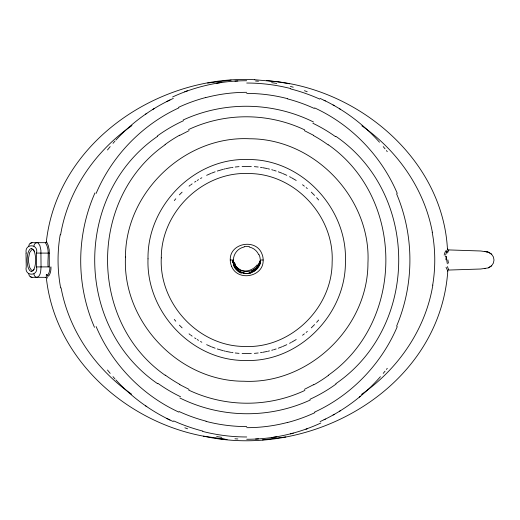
<?xml version="1.0" encoding="UTF-8"?>
<svg xmlns="http://www.w3.org/2000/svg" width="520" height="520" viewBox="0 0 520 520"><rect width="100%" height="100%" fill="white"/><g stroke="black" fill="none" stroke-linecap="round" stroke-linejoin="round"><path stroke-width="0.78" d="M232.941 261.267L233.058 260.358L233.474 261.397M26.247 253.071C23.991 243.393 38.798 243.393 36.543 253.071L36.543 266.929C38.785 276.601 24.056 276.562 26.247 266.929L26 253.071M231.621 266.338A15.438 15.282 90 0 1 230.263 260C229.502 243.042 255.794 238.095 261.827 253.656A15.438 15.275 90 0 1 263.159 260C263.926 276.959 237.633 281.905 231.602 266.344M260.546 260.8A2.801 0.533 -78.3 0 0 260.507 260.494L260.481 261.267M36.543 266.929L49.29 266.883L49.238 249.958L48.256 245.447L46.547 241.748M232.941 260.865L233.051 260.358L233.441 261.307M260.462 261.606L259.838 264.407A13.026 10.407 -37.7 0 1 259.461 265.311M46.43 241.033C57.909 141.713 159.068 74.529 254.761 79.723M60.593 234.897C67.892 190.587 95.29 150.969 131.944 125.593M432.829 285.103C425.529 329.413 398.132 369.031 361.485 394.407M260.286 262.815L259.688 264.81M259.948 261.397L260.383 260.358L260.072 261.014M259.928 261.469L257.153 266.767M259.825 261.794L259.642 262.308M48.087 275.054L47.957 275.405M446.206 252.239L447.746 248.989M447.544 252.922L448.786 249.983M259.597 262.438L259.402 262.945M46.898 274.411L46.755 274.775M259.259 263.289L259.103 263.633M96.128 193.433C111.969 156.052 141.915 124.826 178.854 107.88M397.293 326.567C381.459 363.948 351.507 395.174 314.567 412.12M259.48 265.311L258.713 266.786A13.787 12.441 -20.6 0 1 256.893 269.094L254.241 271.343L249.938 273.143M258.564 264.693L258.141 265.408M448.76 270.049L480.727 269.009L488.156 267.93L491.595 265.798L493.422 263.022L494 260L493.422 256.978L491.595 254.202L488.156 252.07L480.727 250.991L448.799 249.925M447.473 249.567C442.988 161.473 362.739 92.352 278.135 81.829L254.722 79.736M107.478 149.981L110.195 146.62M386.393 369.447L387.283 368.316M33.781 269.666L34.132 269.236M383.227 373.38L385.06 371.15M174.297 200.551L175.78 198.796M318.637 320.034L316.635 322.348M113.002 143.332L114.913 141.173M380.425 376.668C363.838 395.733 343.103 411.138 320.099 421.584M115.882 140.108C131.957 122.525 151.638 108.27 173.322 98.416M448.357 250.374L448.76 249.951M179.394 194.844L182.104 192.147M314.561 324.603L311.317 327.853M30.615 243.406L32.038 242.678L45.994 242.678M255.489 268.469L255.327 268.613A13.098 12.298 7.8 0 1 238.244 268.457M306.156 332.417L307.333 331.428M359.359 397.137L360.464 396.201M189.059 186.154L190.275 185.224M302.543 335.238L304.369 333.847M165.159 144.729C88.361 198.308 88.361 321.692 165.159 375.271M328.269 375.271C405.06 321.692 405.06 198.308 328.269 144.729M157.606 136.298C73.743 193.967 73.743 326.034 157.606 383.701M335.816 383.701C419.685 326.034 419.685 193.967 335.816 136.298M190.886 184.763L192.127 183.865M145.607 114.166L146.796 113.341M488.527 267.833L491.595 265.798M194.636 182.117L195.923 181.279M33.423 269.99L33.066 270.218A13.637 4.413 90 0 1 31.297 269.997L29.634 267.351L28.561 261.892A9.081 2.938 -90 0 1 28.561 258.108L29.634 252.649L31.655 249.782A13.637 4.413 -90 0 1 33.423 250.003M152.861 109.388L154.095 108.628M339.332 411.372L340.561 410.612M197.217 180.459L198.517 179.654M296.212 339.541L291.577 342.238M200.506 178.497L201.844 177.762M333.079 415.019L334.347 414.323M179.77 135.363L189.066 130.631M313.658 384.637L304.363 389.37M289.549 343.317L290.908 342.609M166.738 101.576L169.988 99.983M324.084 419.699L325.383 419.062M206.622 175.325L210.821 173.459M286.806 344.675L282.601 346.541M211.536 173.173L215.111 171.802M281.892 346.827L278.311 348.199M217.289 171.047L223.178 169.319M273.942 349.648L276.133 348.953M271.733 350.285L273.208 349.856M223.919 169.124L225.407 168.772M268.014 351.228L269.51 350.876M226.155 168.591L230.672 167.694M267.267 351.41L262.756 352.307M45.364 277.322A1.04 1.034 90 0 1 46.391 278.239C55.205 358.937 125.951 421.831 203.528 436.169L203.71 436.189C311.883 460.181 439.719 387.803 447.791 271.005L447.759 271.024M484.536 268.632L485.069 268.528M231.426 167.57L232.947 167.33M260.481 352.671L261.995 352.43M235.228 167.018L239.044 166.634M258.2 352.982L254.378 353.373M231.186 80.132L207.63 83.057M262.308 439.875L285.798 436.943M244.192 246.369L249.236 246.369M242.106 166.426L251.316 166.426M251.316 353.574L242.106 353.574M226.883 439.53L203.528 436.169M446.531 256.861L445.185 256.588M36.543 253.071L49.335 253.117M233.194 260L230.243 260M260.234 260L263.178 260M30.615 276.594L30.979 276.926A13.591 4.394 -90 0 0 32.038 277.322L45.994 277.322M46.358 241.761L46.391 241.761A1.04 1.034 -90 0 1 45.364 242.678M215.293 438.172L226.967 439.53M254.378 166.634L258.2 167.018M239.044 353.373L235.228 352.982M289.712 83.811L278.135 81.829M266.461 80.47L278.272 81.841M260.481 167.33L261.995 167.57M231.426 352.43L232.947 352.671M262.756 167.694L267.267 168.591M230.672 352.307L226.155 351.41M484.536 251.368L487.624 251.972L485.069 251.472M268.014 168.772L269.51 169.124M223.919 350.876L225.407 351.228M223.178 350.682L217.289 348.953M271.733 169.715L273.208 170.144M273.942 170.352L276.133 171.047M278.311 171.802L281.892 173.173M215.111 348.199L211.536 346.827M282.601 173.459L286.806 175.325M210.821 346.541L206.622 344.675M45.383 242.678C50.206 249.821 47.19 258.954 48.159 266.929M320.099 98.416L325.383 100.939M173.322 421.584C151.638 411.729 131.957 397.475 115.882 379.893M304.363 130.631L313.658 135.363M189.066 389.37L179.77 384.637M314.567 107.88C351.507 124.826 381.459 156.052 397.293 193.433M178.854 412.12C141.915 395.174 111.969 363.948 96.128 326.567M166.738 418.425L169.988 420.017M324.09 100.288C345.072 110.455 364.013 124.794 379.483 142.24M289.549 176.683L290.908 177.392M291.577 177.762L296.212 180.459M200.506 341.504L201.844 342.238M333.079 104.981L334.347 105.677M339.332 108.628L340.561 109.388M197.217 339.541L198.517 340.347M239.096 271.284L236.314 268.938M194.636 337.883L195.923 338.722M491.595 254.202L488.527 252.167M145.607 405.834L146.796 406.66M190.886 335.238L192.127 336.135M361.868 125.84C397.547 150.748 424.444 189.085 432.348 232.18M239.109 269.38L236.919 267.507L234.858 264.693M131.56 394.16C95.875 369.252 68.984 330.915 61.074 287.82M302.543 184.763L304.369 186.154M189.059 333.847L190.275 334.776M306.156 187.583L307.333 188.572M311.317 192.147L314.561 195.397M182.104 327.853L179.394 325.156M448.357 269.627L448.74 270.03L448.643 269.704M114.913 378.826L113.002 376.668M316.635 197.652L318.637 199.966M174.297 319.449L175.78 321.204M383.227 146.62L385.06 148.85M110.195 373.38L107.478 370.019M33.781 250.335L34.132 250.764M236.008 266.435L236.275 266.767M386.393 150.553L387.283 151.684M447.473 270.433L447.785 270.978L446.024 267.235M234.767 264.531L233.955 262.776M448.675 269.783L447.382 266.597M234.065 265.577L234.689 266.74A13.501 12.409 16.5 0 0 236.288 268.957M234.24 263.464L233.669 261.995M34.248 251.531L34.086 251.16A14.326 4.635 90 0 0 31.395 248.599M233.74 264.81L233.142 262.815M233.889 262.606L233.708 262.1M233.467 264.062L232.999 261.95M396.565 193.778A162.923 154.486 90 0 1 396.565 326.222M314.847 412.678A159.042 153.888 4.2 0 1 287.709 422.468M287.69 422.383A154.005 147.199 0.7 0 1 246.714 427.681M246.714 426.595A154.005 146.113 0 0 1 206.031 421.369M206.083 421.168A159.042 152.581 -1.4 0 1 179.14 411.548M94.491 327.334A162.923 157.274 -86.4 0 1 94.965 192.894M178.575 107.322A159.042 153.888 4.2 0 1 205.712 97.533M205.738 97.617A154.005 147.199 0.7 0 1 246.714 92.32M246.714 93.405A154.005 146.113 0 0 1 287.397 98.631M287.339 98.833A159.042 152.581 -1.4 0 1 314.281 108.453M320.814 423.026A171.672 166.55 4.2 0 1 246.721 439.263M246.714 436.976A169.982 161.928 0 0 1 202.703 431.425M202.794 431.08A173.843 167.037 -1 0 1 173.674 420.882M172.608 96.974A171.672 166.55 4.2 0 1 246.708 80.736M246.714 83.031A169.982 161.928 0 0 1 290.726 88.576M290.628 88.92A173.843 167.037 -1 0 1 319.755 99.119M307.359 428.727A171.607 166.465 3.9 0 1 305.975 429.221M293.345 433.147A171.607 166.465 3.9 0 1 290.492 433.894M276.796 436.768A171.607 166.465 3.9 0 1 271.7 437.554M258.505 438.88A171.607 166.465 3.9 0 1 255.561 439.043M237.868 438.971A171.607 166.465 3.9 0 1 234.93 438.789M221.754 437.353A171.607 166.465 3.9 0 1 216.671 436.534M187.609 428.799A171.607 166.465 3.9 0 1 184.86 427.785M184.691 91.78A171.607 166.465 3.9 0 1 187.453 90.779M216.625 83.233A171.607 166.465 3.9 0 1 221.728 82.446M234.923 81.12A171.607 166.465 3.9 0 1 237.861 80.957M255.554 81.029A171.607 166.465 3.9 0 1 258.499 81.211M271.668 82.648A171.607 166.465 3.9 0 1 276.75 83.466M290.407 86.437A171.607 166.465 3.9 0 1 293.241 87.198M304.434 90.708A171.607 166.465 3.9 0 1 307.19 91.702M328.387 375.427A140.589 138.665 17.8 0 1 313.768 384.839M304.882 390.429A133.881 130.696 4.2 0 1 188.702 390.098M179.888 384.436A140.589 138.229 -11.3 0 1 165.282 375.102M165.035 144.573A140.589 138.665 17.8 0 1 179.654 135.161M188.546 129.571A133.881 130.696 4.2 0 1 304.72 129.903M313.534 135.564A140.589 138.229 -11.3 0 1 328.139 144.898M336.07 384.04A153.173 151.287 17.5 0 1 309.92 399.295M310.271 400.01A148.967 145.977 5.2 0 1 179.9 397.988M180.544 396.734A153.173 150.306 -6.5 0 1 157.892 383.325M157.359 135.96A153.173 151.287 17.5 0 1 183.508 120.705M183.157 119.99A148.967 145.977 5.2 0 1 313.521 122.012M312.884 123.266A153.173 150.306 -6.5 0 1 335.537 136.675M257.12 264.894A13.26 11.258 -25.8 0 1 238.986 269.542M235.612 266.624A13.832 11.902 24.3 0 1 234.397 264.654M233.389 261.456A6.552 0.871 66.2 0 1 233.253 261.007M233.324 262.334A5.362 1.476 72.5 0 1 233.22 261.463M234.41 265.493A12.662 9.783 40.7 0 1 233.805 264.03M240.071 271.967A13.598 13.241 -3.6 0 1 239.05 271.362M249.925 273.097A13.761 13.286 1.4 0 1 240.143 271.837M260.436 261.228A5.22 1.502 -71.7 0 1 260.403 261.683M259.701 262.691A13.377 13.241 -90 0 1 248.885 273.052M244.231 272.974A13.377 13.241 -90 0 1 234.689 265.324M234.208 265.025A12.993 12.903 -86.8 0 1 233.493 262.743M249.191 247.026A13.377 13.241 -90 0 1 258.784 254.794M233.422 260A13.377 13.241 -90 0 1 244.231 247.006M259.084 254.664A12.993 12.903 -86.8 0 1 260.202 259.311M260.189 261.632A5.765 1.722 -71.1 0 1 260.104 262.269M259.987 262.386A8.756 4.219 -61.2 0 1 259.864 262.977M258.466 264.446A13.585 11.109 -35.6 0 1 251.244 271.459M251.693 272.578A13.761 13.325 -0.8 0 1 241.728 272.584M241.456 273.28A13.585 13.124 1.5 0 1 233.363 264.921M232.713 262.646A8.756 4.875 56.9 0 1 232.622 261.989M232.7 261.658A5.765 2.151 67.1 0 1 232.681 260.956M234.019 262.47A6.533 0.579 68.3 0 1 233.903 262.132M235.534 264.537A13.312 8.905 42.1 0 1 235.001 263.549M238.082 268.32A13.585 12.253 17 0 1 236.438 266.663M257.27 266.851A13.585 12.604 -11 0 1 255.606 268.587M259.76 263.712A13.312 10.127 -35.4 0 1 259.24 264.849M260.306 260.793A6.533 0.858 -66.4 0 1 260.189 261.203M432.198 232.219A136.266 121.862 -90 0 1 432.685 285.077M60.645 287.918A136.266 122.46 -89.8 0 1 60.177 234.806M49.881 267.014A9.711 5.356 86.3 0 1 47.229 275.476M28.795 246.142A3.51 3.179 -90 0 1 32.038 242.703M33.943 246.142A3.51 3.179 -90 0 1 37.187 242.703A13.591 4.394 90 0 1 38.246 243.074L39.916 245.719L40.898 250.211L41.047 266.929C40.748 270.387 40.976 275.802 37.187 277.322A3.51 3.179 -90 0 1 33.943 273.858M32.038 277.297A3.51 3.179 -90 0 1 28.795 273.858M31.395 248.573A15.047 4.869 90 0 0 30.017 249.184A13.845 4.479 90 0 0 28.886 250.776L28.548 251.511A11.934 3.861 -90 0 0 27.755 254.118L27.553 255.112A10.231 3.308 -90 0 0 27.144 260A10.322 3.341 -90 0 0 27.534 264.745L27.846 266.279A12.018 3.887 90 0 0 28.541 268.469L28.704 268.84A14.326 4.635 90 0 0 31.395 271.401M34.248 251.531A12.018 3.887 90 0 1 34.944 253.721L35.256 255.255A10.322 3.341 90 0 1 35.639 260A10.231 3.308 90 0 1 35.23 264.888L35.035 265.876A11.934 3.861 -90 0 1 34.242 268.483L33.904 269.224A13.845 4.479 -90 0 1 32.773 270.816A15.047 4.869 90 0 1 31.395 271.427M46.325 276.257A12.591 1.748 -77.8 0 1 46.332 274.534M50.98 266.897A10.862 5.733 86.7 0 1 48.497 276.237M47.366 278.077A12.935 2.034 -79.8 0 1 47.041 276.036M448.468 263.127A9.12 1.573 81 0 1 447.87 259.87M445.926 259.779A8.918 4.192 90 0 1 446.238 256.607M445.594 255.183A9.451 3.413 -88.3 0 1 447.363 251.342M447.35 263.803A10.341 2.08 82.3 0 1 446.478 257.822M444.165 255.158A10.329 3.829 -88.6 0 1 445.946 250.686M148.012 258.843C145.951 311.896 192.218 361.205 245.713 360.477C299.039 362.303 346.229 314.184 345.41 261.235C347.503 208.24 301.386 158.938 247.956 159.53C194.519 157.553 147.147 205.777 148.012 258.843M125.476 257.01C122.22 321.757 178.9 381.297 243.724 381.231C308.464 384.488 368.01 327.808 367.946 262.99C371.202 198.244 314.522 138.703 249.697 138.769C184.958 135.512 125.418 192.192 125.476 257.01M161.285 257.875C158.958 303.654 198.536 346.431 244.614 346.457C290.615 348.731 332.254 307.95 332.137 262.125C334.471 216.346 294.886 173.569 248.814 173.544C202.806 171.269 161.174 212.05 161.285 257.875"/></g></svg>
